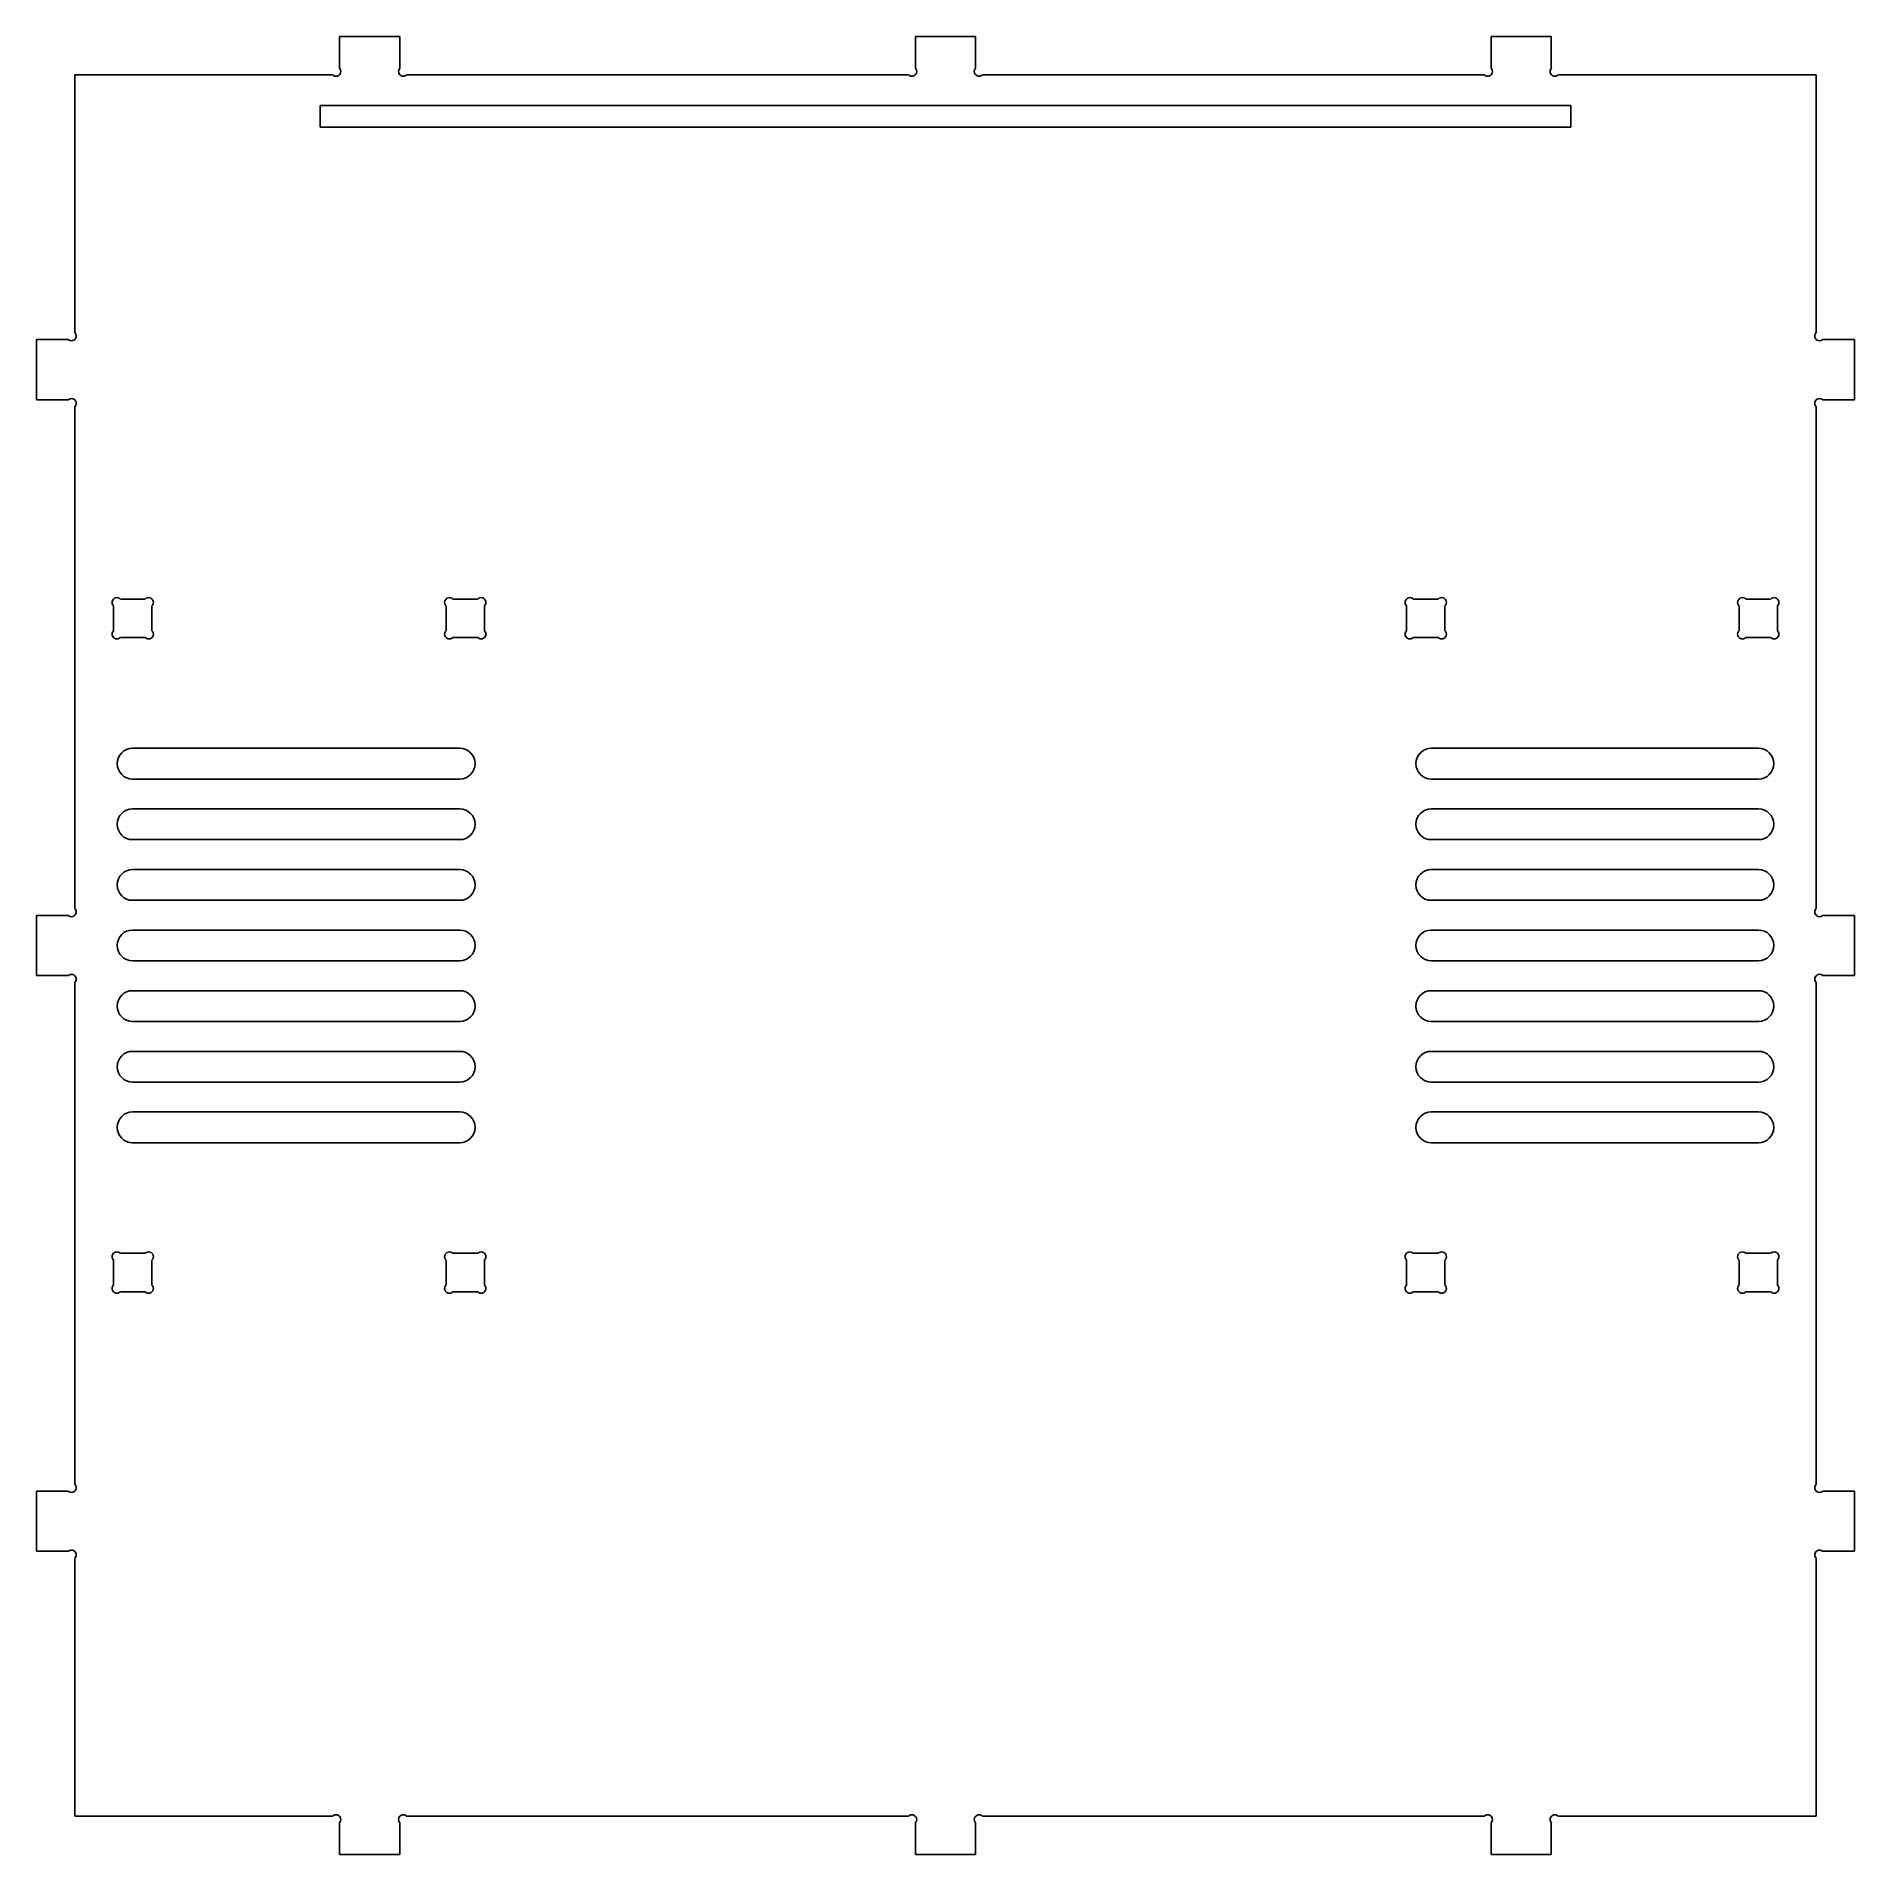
# Model space of a CAD drawing. Header units: inches. Extents: x -11.6 to 0.2, y -0.2 to 11.6.
import ezdxf

# ---------------------------------------------------------------- set-up
doc = ezdxf.new("R2010")
doc.units = ezdxf.units.IN
doc.header["$MEASUREMENT"] = 0

msp = doc.modelspace()

# ---------------------------------------------------------------- linework, layer by layer
at = {"color": 7, "linetype": 'Continuous', "lineweight": 25}
for p, q in [((-9.591, 11.561), (-9.591, 11.355)), ((-9.591, 11.561), (-9.201, 11.561)), ((-9.201, 11.355), (-9.201, 11.561)), ((-5.85, 11.561), (-5.85, 11.355)), ((-5.85, 11.561), (-5.461, 11.561)), ((-5.461, 11.355), (-5.461, 11.561)), ((-2.11, 11.561), (-2.11, 11.355)), ((-2.11, 11.561), (-1.721, 11.561)), ((-1.721, 11.355), (-1.721, 11.561)), ((-9.591, 11.355), (-9.593, 11.355)), ((-9.199, 11.355), (-9.201, 11.355)), ((-5.85, 11.355), (-5.852, 11.355)), ((-5.459, 11.355), (-5.461, 11.355)), ((-2.11, 11.355), (-2.112, 11.355)), ((-1.719, 11.355), (-1.721, 11.355)), ((-11.311, 9.637), (-11.311, 11.311)), ((-11.311, 11.311), (-9.637, 11.311)), ((-9.155, 11.311), (-5.897, 11.311)), ((-5.414, 11.311), (-2.156, 11.311)), ((-1.674, 11.311), (0, 11.311)), ((0, 11.311), (0, 9.637)), ((-9.718, 11.112), (-1.593, 11.112)), ((-9.718, 10.972), (-9.718, 11.112)), ((-1.593, 11.112), (-1.593, 10.972)), ((-1.593, 10.972), (-9.718, 10.972)), ((-11.561, 9.201), (-11.561, 9.591)), ((-11.355, 9.591), (-11.561, 9.591)), ((-11.355, 9.593), (-11.355, 9.591)), ((0.044, 9.591), (0.044, 9.593)), ((0.25, 9.591), (0.044, 9.591)), ((0.25, 9.591), (0.25, 9.201)), ((-11.561, 9.201), (-11.355, 9.201)), ((-11.355, 9.201), (-11.355, 9.199)), ((-11.311, 5.897), (-11.311, 9.155)), ((0, 9.155), (0, 5.897)), ((0.044, 9.201), (0.25, 9.201)), ((0.044, 9.199), (0.044, 9.201)), ((-11.06, 7.861), (-11.06, 7.7)), ((-10.854, 7.906), (-11.015, 7.906)), ((-10.81, 7.7), (-10.81, 7.861)), ((-8.9, 7.861), (-8.9, 7.7)), ((-8.694, 7.906), (-8.855, 7.906)), ((-8.65, 7.7), (-8.65, 7.861)), ((-2.661, 7.861), (-2.661, 7.7)), ((-2.456, 7.906), (-2.617, 7.906)), ((-2.411, 7.7), (-2.411, 7.861)), ((-0.501, 7.861), (-0.501, 7.7)), ((-0.296, 7.906), (-0.457, 7.906)), ((-0.251, 7.7), (-0.251, 7.861)), ((-11.015, 7.656), (-10.854, 7.656)), ((-8.855, 7.656), (-8.694, 7.656)), ((-2.617, 7.656), (-2.456, 7.656)), ((-0.457, 7.656), (-0.296, 7.656)), ((-8.811, 6.937), (-10.936, 6.937)), ((-0.375, 6.937), (-2.5, 6.937)), ((-10.936, 6.737), (-8.811, 6.737)), ((-2.5, 6.737), (-0.375, 6.737)), ((-8.811, 6.543), (-10.936, 6.543)), ((-0.375, 6.543), (-2.5, 6.543)), ((-10.936, 6.343), (-8.811, 6.343)), ((-2.5, 6.343), (-0.375, 6.343)), ((-8.811, 6.149), (-10.936, 6.149)), ((-0.375, 6.149), (-2.5, 6.149)), ((-10.936, 5.949), (-8.811, 5.949)), ((-2.5, 5.949), (-0.375, 5.949)), ((-11.561, 5.461), (-11.561, 5.85)), ((-11.355, 5.85), (-11.561, 5.85)), ((-11.355, 5.852), (-11.355, 5.85)), ((0.044, 5.85), (0.044, 5.852)), ((0.25, 5.85), (0.044, 5.85)), ((0.25, 5.85), (0.25, 5.461)), ((-8.811, 5.756), (-10.936, 5.756)), ((-0.375, 5.756), (-2.5, 5.756)), ((-10.936, 5.556), (-8.811, 5.556)), ((-2.5, 5.556), (-0.375, 5.556)), ((-11.561, 5.461), (-11.355, 5.461)), ((-11.355, 5.461), (-11.355, 5.459)), ((0.044, 5.461), (0.25, 5.461)), ((0.044, 5.459), (0.044, 5.461)), ((-11.311, 2.156), (-11.311, 5.414)), ((-8.811, 5.362), (-10.936, 5.362)), ((-0.375, 5.362), (-2.5, 5.362)), ((0, 5.414), (0, 2.156)), ((-10.936, 5.162), (-8.811, 5.162)), ((-2.5, 5.162), (-0.375, 5.162)), ((-8.811, 4.968), (-10.936, 4.968)), ((-0.375, 4.968), (-2.5, 4.968)), ((-10.936, 4.768), (-8.811, 4.768)), ((-2.5, 4.768), (-0.375, 4.768)), ((-8.811, 4.574), (-10.936, 4.574)), ((-0.375, 4.574), (-2.5, 4.574)), ((-10.936, 4.374), (-8.811, 4.374)), ((-2.5, 4.374), (-0.375, 4.374)), ((-11.06, 3.611), (-11.06, 3.45)), ((-10.854, 3.656), (-11.015, 3.656)), ((-10.81, 3.45), (-10.81, 3.611)), ((-8.9, 3.611), (-8.9, 3.45)), ((-8.694, 3.656), (-8.855, 3.656)), ((-8.65, 3.45), (-8.65, 3.611)), ((-2.661, 3.611), (-2.661, 3.45)), ((-2.456, 3.656), (-2.617, 3.656)), ((-2.411, 3.45), (-2.411, 3.611)), ((-0.501, 3.611), (-0.501, 3.45)), ((-0.296, 3.656), (-0.457, 3.656)), ((-0.251, 3.45), (-0.251, 3.611)), ((-11.015, 3.406), (-10.854, 3.406)), ((-8.855, 3.406), (-8.694, 3.406)), ((-2.617, 3.406), (-2.456, 3.406)), ((-0.457, 3.406), (-0.296, 3.406)), ((-11.561, 1.721), (-11.561, 2.11)), ((-11.355, 2.11), (-11.561, 2.11)), ((-11.355, 2.112), (-11.355, 2.11)), ((0.044, 2.11), (0.044, 2.112)), ((0.25, 2.11), (0.044, 2.11)), ((0.25, 2.11), (0.25, 1.721)), ((-11.561, 1.721), (-11.355, 1.721)), ((-11.355, 1.721), (-11.355, 1.719)), ((-11.311, 0), (-11.311, 1.674)), ((0, 1.674), (0, 0)), ((0.044, 1.721), (0.25, 1.721)), ((0.044, 1.719), (0.044, 1.721)), ((-9.637, 0), (-11.311, 0)), ((-5.897, 0), (-9.155, 0)), ((-2.156, 0), (-5.414, 0)), ((0, 0), (-1.674, 0)), ((-9.593, -0.044), (-9.591, -0.044)), ((-9.591, -0.044), (-9.591, -0.25)), ((-9.201, -0.044), (-9.199, -0.044)), ((-9.201, -0.25), (-9.201, -0.044)), ((-5.852, -0.044), (-5.85, -0.044)), ((-5.85, -0.044), (-5.85, -0.25)), ((-5.461, -0.044), (-5.459, -0.044)), ((-5.461, -0.25), (-5.461, -0.044)), ((-2.112, -0.044), (-2.11, -0.044)), ((-2.11, -0.044), (-2.11, -0.25)), ((-1.721, -0.044), (-1.719, -0.044)), ((-1.721, -0.25), (-1.721, -0.044)), ((-9.201, -0.25), (-9.591, -0.25)), ((-5.461, -0.25), (-5.85, -0.25)), ((-1.721, -0.25), (-2.11, -0.25))]:
    msp.add_line(p, q, dxfattribs=at)
for centre, radius, start, end in [((-9.615, 11.333), 0.0313, 224.7488, 45.2512), ((-9.177, 11.333), 0.0312, 134.7488, 315.2512), ((-5.874, 11.333), 0.0313, 224.7488, 45.2512), ((-5.437, 11.333), 0.0313, 134.7488, 315.2512), ((-2.134, 11.333), 0.0312, 224.7488, 45.2512), ((-1.697, 11.333), 0.0313, 134.7488, 315.2512), ((-11.333, 9.615), 0.0313, 224.7488, 45.2512), ((0.022, 9.615), 0.0313, 134.7488, 315.2512), ((-11.333, 9.177), 0.0313, 314.7488, 135.2512), ((0.022, 9.177), 0.0312, 44.7488, 225.2512), ((-11.038, 7.884), 0.0313, 44.7488, 225.2512), ((-10.832, 7.884), 0.0312, 314.7488, 135.2512), ((-8.878, 7.884), 0.0313, 44.7488, 225.2512), ((-8.672, 7.884), 0.0313, 314.7488, 135.2512), ((-2.639, 7.884), 0.0313, 44.7488, 225.2512), ((-2.433, 7.884), 0.0313, 314.7488, 135.2512), ((-0.479, 7.884), 0.0313, 44.7488, 225.2512), ((-0.273, 7.884), 0.0313, 314.7488, 135.2512), ((-11.038, 7.678), 0.0313, 134.7488, 315.2512), ((-10.832, 7.678), 0.0313, 224.7488, 45.2512), ((-8.878, 7.678), 0.0313, 134.7488, 315.2512), ((-8.672, 7.678), 0.0313, 224.7488, 45.2512), ((-2.639, 7.678), 0.0313, 134.7488, 315.2512), ((-2.433, 7.678), 0.0313, 224.7488, 45.2512), ((-0.479, 7.678), 0.0313, 134.7488, 315.2512), ((-0.273, 7.678), 0.0313, 224.7488, 45.2512), ((-10.936, 6.837), 0.1, 90, 270), ((-8.811, 6.837), 0.1, 270, 90), ((-2.5, 6.837), 0.1, 90, 270), ((-0.375, 6.837), 0.1, 270, 90), ((-10.936, 6.443), 0.1, 90, 270), ((-8.811, 6.443), 0.1, 270, 90), ((-2.5, 6.443), 0.1, 90, 270), ((-0.375, 6.443), 0.1, 270, 90), ((-10.936, 6.049), 0.1, 90, 270), ((-8.811, 6.049), 0.1, 270, 90), ((-2.5, 6.049), 0.1, 90, 270), ((-0.375, 6.049), 0.1, 270, 90), ((-11.333, 5.874), 0.0312, 224.7488, 45.2512), ((0.022, 5.874), 0.0313, 134.7488, 315.2512), ((-10.936, 5.656), 0.1, 90, 270), ((-8.811, 5.656), 0.1, 270, 90), ((-2.5, 5.656), 0.1, 90, 270), ((-0.375, 5.656), 0.1, 270, 90), ((-11.333, 5.437), 0.0312, 314.7488, 135.2512), ((0.022, 5.437), 0.0313, 44.7488, 225.2512), ((-10.936, 5.262), 0.1, 90, 270), ((-8.811, 5.262), 0.1, 270, 90), ((-2.5, 5.262), 0.1, 90, 270), ((-0.375, 5.262), 0.1, 270, 90), ((-10.936, 4.868), 0.1, 90, 270), ((-8.811, 4.868), 0.1, 270, 90), ((-2.5, 4.868), 0.1, 90, 270), ((-0.375, 4.868), 0.1, 270, 90), ((-10.936, 4.474), 0.1, 90, 270), ((-8.811, 4.474), 0.1, 270, 90), ((-2.5, 4.474), 0.1, 90, 270), ((-0.375, 4.474), 0.1, 270, 90), ((-11.038, 3.634), 0.0312, 44.7488, 225.2512), ((-10.832, 3.634), 0.0312, 314.7488, 135.2512), ((-8.878, 3.634), 0.0313, 44.7488, 225.2512), ((-8.672, 3.634), 0.0313, 314.7488, 135.2512), ((-2.639, 3.634), 0.0313, 44.7488, 225.2512), ((-2.433, 3.634), 0.0313, 314.7488, 135.2512), ((-0.479, 3.634), 0.0313, 44.7488, 225.2512), ((-0.273, 3.634), 0.0313, 314.7488, 135.2512), ((-11.038, 3.428), 0.0313, 134.7488, 315.2512), ((-10.832, 3.428), 0.0312, 224.7488, 45.2512), ((-8.878, 3.428), 0.0313, 134.7488, 315.2512), ((-8.672, 3.428), 0.0313, 224.7488, 45.2512), ((-2.639, 3.428), 0.0313, 134.7488, 315.2512), ((-2.433, 3.428), 0.0313, 224.7488, 45.2512), ((-0.479, 3.428), 0.0313, 134.7488, 315.2512), ((-0.273, 3.428), 0.0313, 224.7488, 45.2512), ((-11.333, 2.134), 0.0312, 224.7488, 45.2512), ((0.022, 2.134), 0.0313, 134.7488, 315.2512), ((-11.333, 1.697), 0.0313, 314.7488, 135.2512), ((0.022, 1.697), 0.0313, 44.7488, 225.2512), ((-9.615, -0.022), 0.0313, 314.7488, 135.2512), ((-9.177, -0.022), 0.0313, 44.7488, 225.2512), ((-5.874, -0.022), 0.0313, 314.7488, 135.2512), ((-5.437, -0.022), 0.0313, 44.7488, 225.2512), ((-2.134, -0.022), 0.0313, 314.7488, 135.2512), ((-1.697, -0.022), 0.0312, 44.7488, 225.2512)]:
    msp.add_arc(centre, radius, start, end, dxfattribs=at)

doc.saveas('drawing.dxf')
